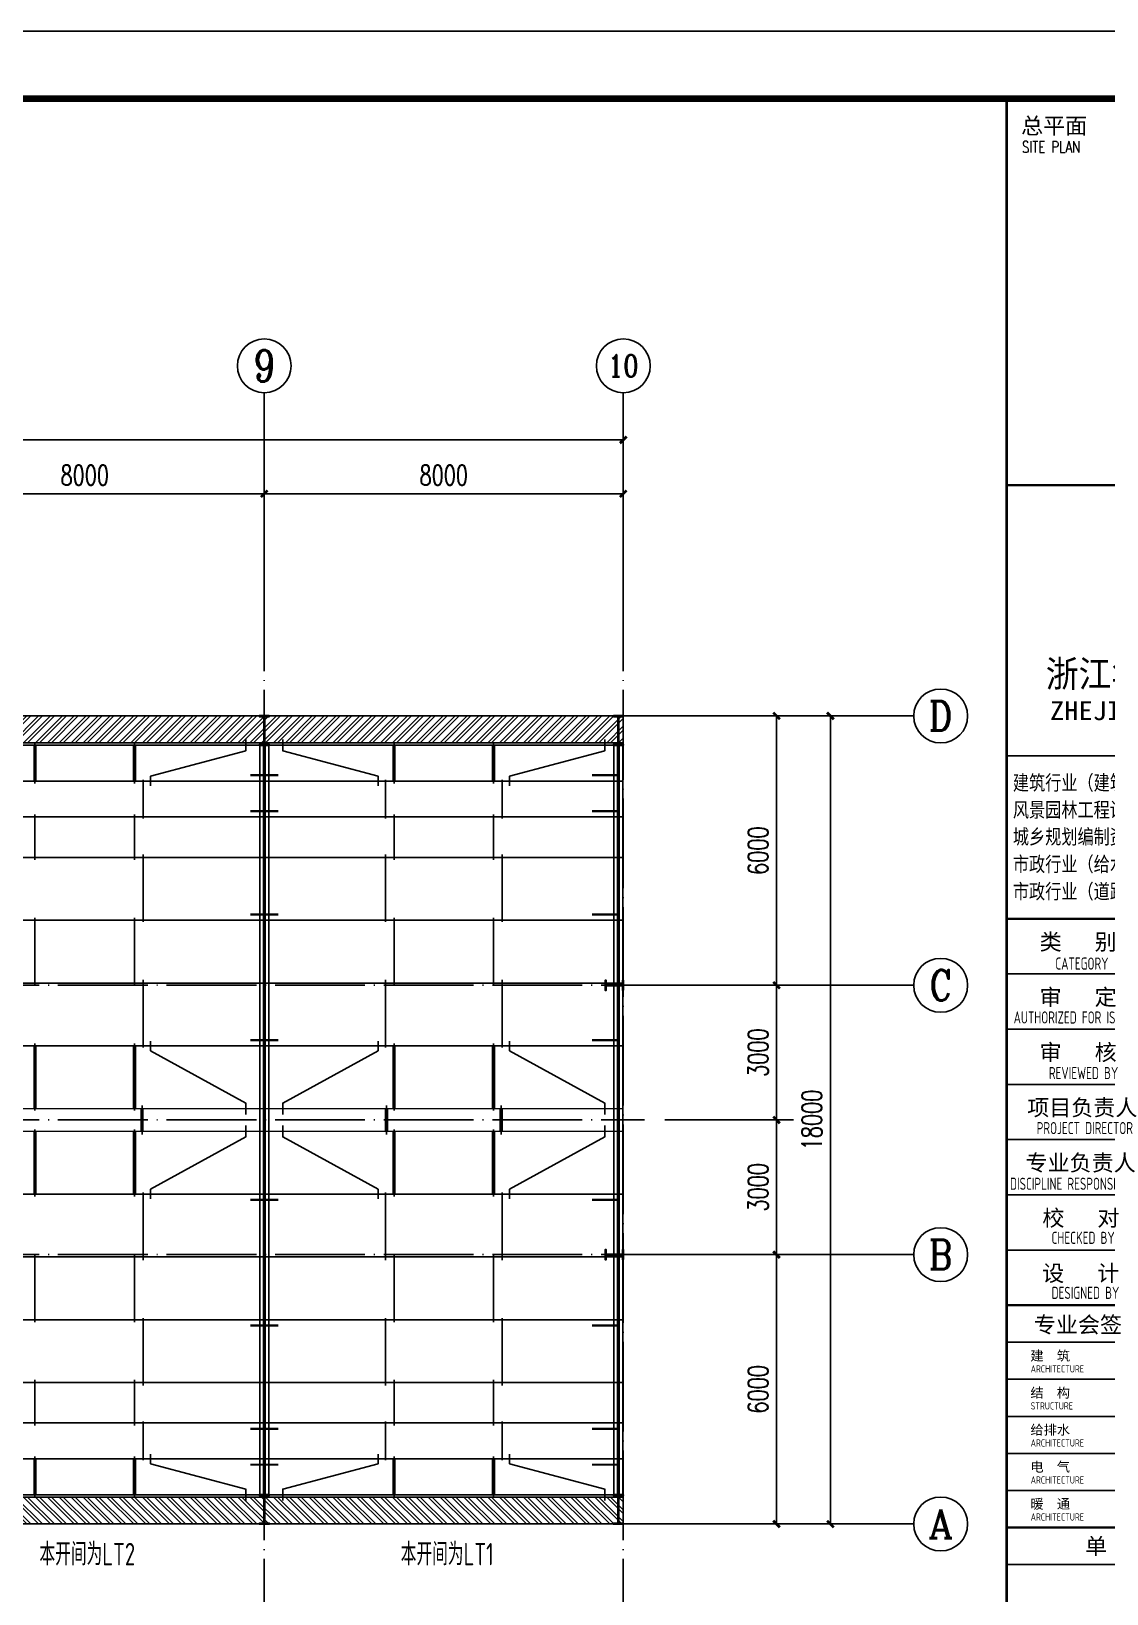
# Model space of a CAD drawing. Header units: millimetres. Extents: x 4533265 to 4958735, y 18976699 to 19555898.
# Drawn here: x 4622949 to 4646914, y 19097159 to 19131966 of the extents above; entities that cross this region are included whole.
import ezdxf
from ezdxf.enums import TextEntityAlignment as Align

# ---------------------------------------------------------------- set-up
doc = ezdxf.new("R2010")
doc.units = ezdxf.units.MM
doc.header["$LTSCALE"] = 1000
doc.header["$MEASUREMENT"] = 0
doc.linetypes.add('DOTE', pattern=[2.42, 2, -0.2, 0.02, -0.2])
doc.layers.get('Defpoints').update_dxf_attribs({"color": 1})
for name, color, linetype in [('3T_WOOD', 21, 'Continuous'), ('AXIS_TEXT', 7, 'Continuous'), ('AXIS_外部', 171, 'Continuous'), ('DOTE', 250, 'DOTE'), ('SURFACE', 6, 'Continuous'), ('TEXT', 7, 'Continuous'), ('TK', 4, 'Continuous'), ('屋面隅撑', 7, 'Continuous'), ('檩条拉条', 253, 'Continuous')]:
    doc.layers.add(name, color=color, linetype=linetype)
doc.layers.add('Pkpm_柱子', color=3, linetype='Continuous', lineweight=35)
doc.styles.add('-宋体', font='', dxfattribs={"width": 0.8})
doc.styles.add('_TCH_AXIS', font='COMPLEX', dxfattribs={"bigfont": 'GBCBIG'})
doc.styles.add('_TCH_DIM_T3', font='SIMPLEX', dxfattribs={"width": 0.705882, "bigfont": 'GBCBIG'})
doc.styles.add('COMPLEX', font='COMPLEX')
doc.styles.add('HT', font='simhei.ttf', dxfattribs={"width": 0.7})
doc.styles.add('ROMANS', font='romans', dxfattribs={"width": 0.65, "height": 231.275})
doc.styles.add('TSSD_Label', font='tssdeng.shx', dxfattribs={"width": 0.7, "bigfont": 'hztxt.shx'})
doc.styles.add('TSSD_REIN', font='tssdeng.shx', dxfattribs={"width": 0.7, "bigfont": 'tssdchn.shx'})
doc.styles.add('图签宋体', font='', dxfattribs={"height": 300})
doc.styles.add('图签黑体', font='simhei.ttf', dxfattribs={"height": 550})
doc.styles.get('-宋体').set_extended_font_data('SimSun')
doc.styles.get('图签宋体').set_extended_font_data('NSimSun')
doc.dimstyles.new('_TCH_ARCH&&150', dxfattribs={"dimtxt": 446.25, "dimasz": 150, "dimexe": 375, "dimexo": 450, "dimgap": 189.375, "dimtad": 1, "dimdec": 0, "dimzin": 0, "dimdsep": 46, "dimtxsty": '_TCH_DIM_T3', "dimblk": 'ARCHTICK', "dimcen": 0.09, "dimclrt": 7, "dimazin": 2, "dimtfac": 1, "dimtdec": 0, "dimtix": 1, "dimtmove": 2, "dimatfit": 3, "dimfxl": 0, "dimtolj": 1, "dimtzin": 0, "dimarcsym": 0})

# ---------------------------------------------------------------- blocks, each defined once
blk = doc.blocks.new('Q3421321321')
at = {"layer": '屋面隅撑', "color": 11, "const_width": 50}
for points in [[(4580351, 19207264), (4580976, 19207264)], [(4580351, 19206464), (4580976, 19206464)], [(4580351, 19204164), (4580976, 19204164)], [(4580351, 19201364), (4580976, 19201364)], [(4580351, 19197805), (4580976, 19197805)], [(4580351, 19195005), (4580976, 19195005)], [(4580351, 19192705), (4580976, 19192705)], [(4580351, 19191905), (4580976, 19191905)]]:
    blk.add_lwpolyline(points, dxfattribs=at)
blk = doc.blocks.new('GeYuanFrame_05140620', base_point=(18.76, 4.34))
at = {"layer": 'TK'}
for p, q in [((43.76, 414.34), (602.76, 414.34)), ((532.76, 316.74), (602.76, 316.74)), ((532.76, 284.34), (602.76, 284.34)), ((532.76, 276.14), (602.76, 276.14)), ((532.76, 267.94), (602.76, 267.94)), ((532.76, 259.74), (602.76, 259.74)), ((532.76, 251.54), (602.76, 251.54)), ((532.76, 243.34), (602.76, 243.34)), ((532.76, 235.14), (602.76, 235.14)), ((532.76, 235.14), (602.76, 235.14))]:
    blk.add_line(p, q, dxfattribs=at)
for points in [[(18.76, 424.34), (612.76, 424.34), (612.76, 4.34), (18.76, 4.34), (18.76, 424.34)], [(532.76, 292.54), (602.76, 292.54)], [(532.76, 235.14), (602.76, 235.14)], [(532.76, 229.64), (602.76, 229.64)], [(532.76, 224.14), (602.76, 224.14)], [(532.76, 218.64), (602.76, 218.64)], [(532.76, 213.14), (602.76, 213.14)], [(532.76, 207.64), (602.76, 207.64)], [(532.76, 202.14), (602.76, 202.14)], [(532.76, 196.64), (602.76, 196.64)]]:
    blk.add_lwpolyline(points, dxfattribs=at)
at = {"layer": 'TK', "const_width": 1}
blk.add_lwpolyline([(602.76, 414.34), (43.76, 414.34), (43.76, 14.34), (602.76, 14.34)], close=True, dxfattribs=at)
at = {"layer": 'TK'}
for points, const_width in [([(532.76, 414.34), (532.76, 14.34)], 0.4), ([(532.76, 356.95), (602.76, 356.95)], 0.35), ([(532.76, 292.54), (602.76, 292.54)], 0.35), ([(532.76, 292.54), (602.76, 292.54)], 0.35), ([(532.76, 235.14), (602.76, 235.14)], 0.35), ([(532.76, 202.14), (602.76, 202.14)], 0.35)]:
    blk.add_lwpolyline(points, dxfattribs=dict(at, const_width=const_width))
at = {"layer": 'TK', "style": '图签宋体'}
for s, height, p in [('总平面', 2.4, (534.9, 409.1)), ('类   别', 2.4, (537.65, 287.9)), ('审   定', 2.4, (537.65, 279.7)), ('审   核', 2.4, (537.65, 271.5)), ('项目负责人', 2.4, (535.8, 263.3)), ('专业负责人', 2.4, (535.56, 255.1)), ('校   对', 2.4, (538.06, 246.9)), ('设   计', 2.4, (538.03, 238.7)), ('专业会签', 2.4, (536.79, 231.05)), ('建  筑', 1.44, (536.28, 226.92)), ('结  构', 1.44, (536.28, 221.42)), ('给排水', 1.44, (536.28, 215.92)), ('电  气', 1.44, (536.28, 210.42)), ('暖  通', 1.44, (536.28, 204.92)), ('单 位 出 图 专 用 章 盖 章', 2.4, (544.39, 198.16))]:
    blk.add_text(s, height=height, dxfattribs=at).set_placement(p)
at = {"layer": 'TK'}
for s, height, style, width, p in [('SITE PLAN', 1.697, 'ROMANS', 0.76, (535.02, 406.31)), ('建筑行业（建筑工程）甲级           证书编号:A133002877', 2.2, '-宋体', 0.8, (533.67, 311.64)), ('风景园林工程设计专项甲级           证书编号:A133002877', 2.2, '-宋体', 0.8, (533.67, 307.62)), ('城乡规划编制资质乙级        证书编号:[浙]城规编(142069)', 2.2, '-宋体', 0.8, (533.67, 303.63)), ('市政行业（给水工程、排水工程）乙级 证书编号:A233029948', 2.2, '-宋体', 0.8, (533.67, 299.55)), ('市政行业（道路工程、桥梁工程）乙级 证书编号:A233029948', 2.2, '-宋体', 0.8, (533.67, 295.5)), ('CATEGORY', 1.8, 'TSSD_REIN', 0.7, (539.99, 284.98)), ('AUTHORIZED FOR ISSUE BY', 1.8, 'TSSD_REIN', 0.7, (533.79, 276.98)), ('REVIEWED BY', 1.8, 'TSSD_REIN', 0.7, (539.03, 268.72)), ('PROJECT DIRECTOR', 1.8, 'TSSD_REIN', 0.7, (537.22, 260.55)), ('DISCIPLINE RESPONSIBLE BY', 1.8, 'TSSD_REIN', 0.7, (533.25, 252.28)), ('CHECKED BY', 1.8, 'TSSD_REIN', 0.7, (539.42, 244.25)), ('DESIGNED BY', 1.8, 'TSSD_REIN', 0.7, (539.43, 236.08)), ('ARCHITECTURE', 1.08, 'TSSD_REIN', 0.7, (536.32, 225.15)), ('STRUCTURE', 1.08, 'TSSD_REIN', 0.7, (536.32, 219.65)), ('ARCHITECTURE', 1.08, 'TSSD_REIN', 0.7, (536.32, 214.15)), ('ARCHITECTURE', 1.08, 'TSSD_REIN', 0.7, (536.32, 208.65)), ('ARCHITECTURE', 1.08, 'TSSD_REIN', 0.7, (536.32, 203.15))]:
    blk.add_text(s, height=height, dxfattribs=dict(at, style=style, width=width)).set_placement(p)
for s, height, style, width, p in [('浙江华越设计股份有限公司', 3.96, 'HT', 0.9, (567.74, 328.97)), ('ZHEJIANG HOY DESIGN CO.,LTD', 2.8, '图签黑体', 1.11, (567.73, 323.1))]:
    blk.add_text(s, height=height, dxfattribs=dict(at, style=style, width=width)).set_placement(p, align=Align.MIDDLE)
blk = doc.blocks.new('_ArchTick')
at = {"color": 0, "linetype": 'ByBlock', "const_width": 0.4}
blk.add_lwpolyline([(-0.5, -0.5), (0.5, 0.5)], dxfattribs=at)
blk = doc.blocks.new('*D729')
at = {"layer": 'AXIS_外部', "color": 0, "lineweight": -2}
for p, q in [((4620141, 19118363), (4620141, 19122038)), ((4628141, 19118363), (4628141, 19122038)), ((4620141, 19121663), (4628141, 19121663))]:
    blk.add_line(p, q, dxfattribs=at)
at = {"layer": 'Defpoints', "color": 0}
for p in [(4628141, 19121663), (4620141, 19117913), (4628141, 19117913)]:
    blk.add_point(p, dxfattribs=at)
at = {"layer": 'AXIS_外部', "color": 0, "lineweight": -2, "xscale": 150, "yscale": 150, "zscale": 150, "rotation": 180}
blk.add_blockref('_ArchTick', (4620141, 19121663), dxfattribs=at)
at = {"layer": 'AXIS_外部', "color": 0, "lineweight": -2, "xscale": 150, "yscale": 150, "zscale": 150}
blk.add_blockref('_ArchTick', (4628141, 19121663), dxfattribs=at)
at = {"layer": 'AXIS_外部', "color": 7, "insert": (4624141, 19122075), "char_height": 446.2, "attachment_point": 5, "style": '_TCH_DIM_T3'}
blk.add_mtext('\\A1;8000', dxfattribs=at)
blk = doc.blocks.new('*D730')
at = {"layer": 'AXIS_外部', "color": 0, "lineweight": -2}
for p, q in [((4628141, 19118363), (4628141, 19122038)), ((4636141, 19118363), (4636141, 19122038)), ((4628141, 19121663), (4636141, 19121663))]:
    blk.add_line(p, q, dxfattribs=at)
at = {"layer": 'Defpoints', "color": 0}
for p in [(4636141, 19121663), (4628141, 19117913), (4636141, 19117913)]:
    blk.add_point(p, dxfattribs=at)
at = {"layer": 'AXIS_外部', "color": 0, "lineweight": -2, "xscale": 150, "yscale": 150, "zscale": 150, "rotation": 180}
blk.add_blockref('_ArchTick', (4628141, 19121663), dxfattribs=at)
at = {"layer": 'AXIS_外部', "color": 0, "lineweight": -2, "xscale": 150, "yscale": 150, "zscale": 150}
blk.add_blockref('_ArchTick', (4636141, 19121663), dxfattribs=at)
at = {"layer": 'AXIS_外部', "color": 7, "insert": (4632141, 19122075), "char_height": 446.2, "attachment_point": 5, "style": '_TCH_DIM_T3'}
blk.add_mtext('\\A1;8000', dxfattribs=at)
blk = doc.blocks.new('*D731')
at = {"layer": 'AXIS_外部', "color": 0, "lineweight": -2}
for p, q in [((4580141, 19118363), (4580141, 19123238)), ((4636141, 19118363), (4636141, 19123238)), ((4580141, 19122863), (4636141, 19122863))]:
    blk.add_line(p, q, dxfattribs=at)
at = {"layer": 'Defpoints', "color": 0}
for p in [(4636141, 19122863), (4580141, 19117913), (4636141, 19117913)]:
    blk.add_point(p, dxfattribs=at)
at = {"layer": 'AXIS_外部', "color": 0, "lineweight": -2, "xscale": 150, "yscale": 150, "zscale": 150, "rotation": 180}
blk.add_blockref('_ArchTick', (4580141, 19122863), dxfattribs=at)
at = {"layer": 'AXIS_外部', "color": 0, "lineweight": -2, "xscale": 150, "yscale": 150, "zscale": 150}
blk.add_blockref('_ArchTick', (4636141, 19122863), dxfattribs=at)
at = {"layer": 'AXIS_外部', "color": 7, "insert": (4608141, 19123275), "char_height": 446.2, "attachment_point": 5, "style": '_TCH_DIM_T3'}
blk.add_mtext('\\A1;56000', dxfattribs=at)
blk = doc.blocks.new('*D732')
at = {"layer": 'AXIS_外部', "color": 0, "lineweight": -2}
for p, q in [((4637063, 19104713), (4639931, 19104713)), ((4639556, 19098713), (4639556, 19104713)), ((4637063, 19098713), (4639931, 19098713))]:
    blk.add_line(p, q, dxfattribs=at)
at = {"layer": 'Defpoints', "color": 0}
for p in [(4636613, 19104713), (4639556, 19104713), (4636613, 19098713)]:
    blk.add_point(p, dxfattribs=at)
at = {"layer": 'AXIS_外部', "color": 0, "lineweight": -2, "xscale": 150, "yscale": 150, "zscale": 150}
for p, rotation in [((4639556, 19104713), 90), ((4639556, 19098713), 270)]:
    blk.add_blockref('_ArchTick', p, dxfattribs=dict(at, rotation=rotation))
at = {"layer": 'AXIS_外部', "color": 7, "insert": (4639143, 19101713), "char_height": 446.2, "attachment_point": 5, "rotation": 90, "style": '_TCH_DIM_T3'}
blk.add_mtext('\\A1;6000', dxfattribs=at)
blk = doc.blocks.new('*D733')
at = {"layer": 'AXIS_外部', "color": 0, "lineweight": -2}
for p, q in [((4637063, 19107713), (4639931, 19107713)), ((4639556, 19104713), (4639556, 19107713)), ((4637063, 19104713), (4639931, 19104713))]:
    blk.add_line(p, q, dxfattribs=at)
at = {"layer": 'Defpoints', "color": 0}
for p in [(4636613, 19107713), (4639556, 19107713), (4636613, 19104713)]:
    blk.add_point(p, dxfattribs=at)
at = {"layer": 'AXIS_外部', "color": 0, "lineweight": -2, "xscale": 150, "yscale": 150, "zscale": 150}
for p, rotation in [((4639556, 19107713), 90), ((4639556, 19104713), 270)]:
    blk.add_blockref('_ArchTick', p, dxfattribs=dict(at, rotation=rotation))
at = {"layer": 'AXIS_外部', "color": 7, "insert": (4639143, 19106213), "char_height": 446.2, "attachment_point": 5, "rotation": 90, "style": '_TCH_DIM_T3'}
blk.add_mtext('\\A1;3000', dxfattribs=at)
blk = doc.blocks.new('*D734')
at = {"layer": 'AXIS_外部', "color": 0, "lineweight": -2}
for p, q in [((4637063, 19110713), (4639931, 19110713)), ((4639556, 19107713), (4639556, 19110713)), ((4637063, 19107713), (4639931, 19107713))]:
    blk.add_line(p, q, dxfattribs=at)
at = {"layer": 'Defpoints', "color": 0}
for p in [(4636613, 19110713), (4639556, 19110713), (4636613, 19107713)]:
    blk.add_point(p, dxfattribs=at)
at = {"layer": 'AXIS_外部', "color": 0, "lineweight": -2, "xscale": 150, "yscale": 150, "zscale": 150}
for p, rotation in [((4639556, 19110713), 90), ((4639556, 19107713), 270)]:
    blk.add_blockref('_ArchTick', p, dxfattribs=dict(at, rotation=rotation))
at = {"layer": 'AXIS_外部', "color": 7, "insert": (4639143, 19109213), "char_height": 446.2, "attachment_point": 5, "rotation": 90, "style": '_TCH_DIM_T3'}
blk.add_mtext('\\A1;3000', dxfattribs=at)
blk = doc.blocks.new('*D735')
at = {"layer": 'AXIS_外部', "color": 0, "lineweight": -2}
for p, q in [((4637063, 19116713), (4639931, 19116713)), ((4639556, 19110713), (4639556, 19116713)), ((4637063, 19110713), (4639931, 19110713))]:
    blk.add_line(p, q, dxfattribs=at)
at = {"layer": 'Defpoints', "color": 0}
for p in [(4636613, 19116713), (4639556, 19116713), (4636613, 19110713)]:
    blk.add_point(p, dxfattribs=at)
at = {"layer": 'AXIS_外部', "color": 0, "lineweight": -2, "xscale": 150, "yscale": 150, "zscale": 150}
for p, rotation in [((4639556, 19116713), 90), ((4639556, 19110713), 270)]:
    blk.add_blockref('_ArchTick', p, dxfattribs=dict(at, rotation=rotation))
at = {"layer": 'AXIS_外部', "color": 7, "insert": (4639143, 19113713), "char_height": 446.2, "attachment_point": 5, "rotation": 90, "style": '_TCH_DIM_T3'}
blk.add_mtext('\\A1;6000', dxfattribs=at)
blk = doc.blocks.new('*D736')
at = {"layer": 'AXIS_外部', "color": 0, "lineweight": -2}
for p, q in [((4637063, 19116713), (4641131, 19116713)), ((4640756, 19098713), (4640756, 19116713)), ((4637063, 19098713), (4641131, 19098713))]:
    blk.add_line(p, q, dxfattribs=at)
at = {"layer": 'Defpoints', "color": 0}
for p in [(4636613, 19116713), (4640756, 19116713), (4636613, 19098713)]:
    blk.add_point(p, dxfattribs=at)
at = {"layer": 'AXIS_外部', "color": 0, "lineweight": -2, "xscale": 150, "yscale": 150, "zscale": 150}
for p, rotation in [((4640756, 19116713), 90), ((4640756, 19098713), 270)]:
    blk.add_blockref('_ArchTick', p, dxfattribs=dict(at, rotation=rotation))
at = {"layer": 'AXIS_外部', "color": 7, "insert": (4640343, 19107713), "char_height": 446.2, "attachment_point": 5, "rotation": 90, "style": '_TCH_DIM_T3'}
blk.add_mtext('\\A1;18000', dxfattribs=at)
blk = doc.blocks.new('_AXISO')
blk.add_circle((0, 0), 0.5)
at = {"layer": 'AXIS_TEXT', "style": 'COMPLEX', "width": 1.041667}
blk.add_attdef('A', text='', height=0.56, dxfattribs=at).set_placement((-0.25, -0.28), (0.25, -0.28), align=Align.FIT)

msp = doc.modelspace()

# ---------------------------------------------------------------- hatches: boundary and pattern name
at = {"ltscale": 0.5}
h = msp.add_hatch(dxfattribs=at)
h.set_pattern_fill('金属', color=1, scale=75, angle=-360, style=0)
h.set_pattern_definition([(45, (3000748.06, 19140758.5), (-132.582521, 132.582521), []), (45, (3000836.45, 19140758.5), (-132.582521, 132.582521), [])])
h.paths.add_polyline_path([(4580141.1, 19116113.4), (4636141.1, 19116113.4), (4636141.1, 19116713.4), (4580141.1, 19116713.4)])
h = msp.add_hatch(dxfattribs=at)
h.set_pattern_fill('金属', color=1, scale=75, angle=-360, style=0)
h.set_pattern_definition([(315, (3000748.06, 19074668.27), (-132.582521, -132.582521), []), (315, (3000836.45, 19074668.27), (-132.582521, -132.582521), [])])
h.paths.add_polyline_path([(4580141.1, 19099313.4), (4636141.1, 19099313.4), (4636141.1, 19098713.4), (4580141.1, 19098713.4)])
at = {"layer": 'Pkpm_柱子'}
for points in [[(4628251.1, 19116713.4), (4628251.1, 19116701.4), (4628146.1, 19116701.4), (4628146.1, 19116075.4), (4628251.1, 19116075.4), (4628251.1, 19116063.4), (4628031.1, 19116063.4), (4628031.1, 19116075.4), (4628136.1, 19116075.4), (4628136.1, 19116701.4), (4628031.1, 19116701.4), (4628031.1, 19116713.4)], [(4636141.1, 19116713.4), (4636141.1, 19116701.4), (4636036.1, 19116701.4), (4636036.1, 19116075.4), (4636141.1, 19116075.4), (4636141.1, 19116063.4), (4635921.1, 19116063.4), (4635921.1, 19116075.4), (4636026.1, 19116075.4), (4636026.1, 19116701.4), (4635921.1, 19116701.4), (4635921.1, 19116713.4)], [(4636141.1, 19110603.4), (4636129.1, 19110603.4), (4636129.1, 19110708.4), (4635753.1, 19110708.4), (4635753.1, 19110603.4), (4635741.1, 19110603.4), (4635741.1, 19110823.4), (4635753.1, 19110823.4), (4635753.1, 19110718.4), (4636129.1, 19110718.4), (4636129.1, 19110823.4), (4636141.1, 19110823.4)], [(4636141.1, 19104603.4), (4636129.1, 19104603.4), (4636129.1, 19104708.4), (4635753.1, 19104708.4), (4635753.1, 19104603.4), (4635741.1, 19104603.4), (4635741.1, 19104823.4), (4635753.1, 19104823.4), (4635753.1, 19104718.4), (4636129.1, 19104718.4), (4636129.1, 19104823.4), (4636141.1, 19104823.4)], [(4628251.1, 19099363.4), (4628251.1, 19099351.4), (4628146.1, 19099351.4), (4628146.1, 19098725.4), (4628251.1, 19098725.4), (4628251.1, 19098713.4), (4628031.1, 19098713.4), (4628031.1, 19098725.4), (4628136.1, 19098725.4), (4628136.1, 19099351.4), (4628031.1, 19099351.4), (4628031.1, 19099363.4)], [(4636141.1, 19099363.4), (4636141.1, 19099351.4), (4636036.1, 19099351.4), (4636036.1, 19098725.4), (4636141.1, 19098725.4), (4636141.1, 19098713.4), (4635921.1, 19098713.4), (4635921.1, 19098725.4), (4636026.1, 19098725.4), (4636026.1, 19099351.4), (4635921.1, 19099351.4), (4635921.1, 19099363.4)]]:
    msp.add_hatch(color=256, dxfattribs=at).paths.add_polyline_path(points)

# ---------------------------------------------------------------- linework, layer by layer
at = {"color": 2}
for p, q in [((4623032.4, 19116102.1), (4623032.4, 19115206.6)), ((4625249.7, 19116102.1), (4625249.7, 19115206.6)), ((4631032.4, 19116102.1), (4631032.4, 19115206.6)), ((4633249.7, 19116102.1), (4633249.7, 19115206.6)), ((4625443.4, 19114427), (4625443.4, 19115293.4)), ((4630838.7, 19114427), (4630838.7, 19115293.4)), ((4633443.4, 19114427), (4633443.4, 19115293.4)), ((4623032.4, 19113505.3), (4623032.4, 19114516.9)), ((4625249.7, 19113505.3), (4625249.7, 19114516.9)), ((4631032.4, 19113505.3), (4631032.4, 19114516.9)), ((4633249.7, 19113505.3), (4633249.7, 19114516.9)), ((4625443.4, 19112127), (4625443.4, 19113629.1)), ((4630838.7, 19112127), (4630838.7, 19113629.1)), ((4633443.4, 19112127), (4633443.4, 19113629.1)), ((4623032.4, 19110705.3), (4623032.4, 19112214.6)), ((4625249.7, 19110705.3), (4625249.7, 19112214.6)), ((4631032.4, 19110705.3), (4631032.4, 19112214.6)), ((4633249.7, 19110705.3), (4633249.7, 19112214.6)), ((4625443.4, 19109327), (4625443.4, 19110834.5)), ((4630838.7, 19109327), (4630838.7, 19110834.5)), ((4633443.4, 19109327), (4633443.4, 19110834.5)), ((4623032.4, 19107924.4), (4623032.4, 19109419.9)), ((4625249.7, 19107924.4), (4625249.7, 19109419.9)), ((4631032.4, 19107924.4), (4631032.4, 19109419.9)), ((4633249.7, 19107924.4), (4633249.7, 19109419.9)), ((4625417, 19107395), (4625417, 19108035.8)), ((4625417, 19107395), (4625417, 19108035.8)), ((4625417, 19107395), (4625417, 19108035.8)), ((4625417, 19107395), (4625417, 19108035.8)), ((4625417, 19107395), (4625417, 19108035.8)), ((4625417, 19107395), (4625417, 19108035.8)), ((4625417, 19107395), (4625417, 19108035.8)), ((4625417, 19107395), (4625417, 19108035.8)), ((4625417, 19108031.8), (4625417, 19107391)), ((4625417, 19108031.8), (4625417, 19107391)), ((4625417, 19108031.8), (4625417, 19107391)), ((4625417, 19108031.8), (4625417, 19107391)), ((4625417, 19108031.8), (4625417, 19107391)), ((4625417, 19108031.8), (4625417, 19107391)), ((4625417, 19108031.8), (4625417, 19107391)), ((4625417, 19108031.8), (4625417, 19107391)), ((4630865.1, 19107395), (4630865.1, 19108035.8)), ((4630865.1, 19107395), (4630865.1, 19108035.8)), ((4630865.1, 19107395), (4630865.1, 19108035.8)), ((4630865.1, 19107395), (4630865.1, 19108035.8)), ((4630865.1, 19107395), (4630865.1, 19108035.8)), ((4630865.1, 19107395), (4630865.1, 19108035.8)), ((4630865.1, 19107395), (4630865.1, 19108035.8)), ((4630865.1, 19107395), (4630865.1, 19108035.8)), ((4630865.1, 19108031.8), (4630865.1, 19107391)), ((4630865.1, 19108031.8), (4630865.1, 19107391)), ((4630865.1, 19108031.8), (4630865.1, 19107391)), ((4630865.1, 19108031.8), (4630865.1, 19107391)), ((4630865.1, 19108031.8), (4630865.1, 19107391)), ((4630865.1, 19108031.8), (4630865.1, 19107391)), ((4630865.1, 19108031.8), (4630865.1, 19107391)), ((4630865.1, 19108031.8), (4630865.1, 19107391)), ((4633417, 19107395), (4633417, 19108035.8)), ((4633417, 19107395), (4633417, 19108035.8)), ((4633417, 19107395), (4633417, 19108035.8)), ((4633417, 19107395), (4633417, 19108035.8)), ((4633417, 19107395), (4633417, 19108035.8)), ((4633417, 19107395), (4633417, 19108035.8)), ((4633417, 19107395), (4633417, 19108035.8)), ((4633417, 19107395), (4633417, 19108035.8)), ((4633417, 19108031.8), (4633417, 19107391)), ((4633417, 19108031.8), (4633417, 19107391)), ((4633417, 19108031.8), (4633417, 19107391)), ((4633417, 19108031.8), (4633417, 19107391)), ((4633417, 19108031.8), (4633417, 19107391)), ((4633417, 19108031.8), (4633417, 19107391)), ((4633417, 19108031.8), (4633417, 19107391)), ((4633417, 19108031.8), (4633417, 19107391)), ((4623032.4, 19107502.3), (4623032.4, 19106006.8)), ((4625249.7, 19107502.3), (4625249.7, 19106006.8)), ((4631032.4, 19107502.3), (4631032.4, 19106006.8)), ((4633249.7, 19107502.3), (4633249.7, 19106006.8)), ((4625443.4, 19106099.7), (4625443.4, 19104592.3)), ((4630838.7, 19106099.7), (4630838.7, 19104592.3)), ((4633443.4, 19106099.7), (4633443.4, 19104592.3)), ((4623032.4, 19104721.4), (4623032.4, 19103212.2)), ((4625249.7, 19104721.4), (4625249.7, 19103212.2)), ((4631032.4, 19104721.4), (4631032.4, 19103212.2)), ((4633249.7, 19104721.4), (4633249.7, 19103212.2)), ((4625443.4, 19103299.7), (4625443.4, 19101797.7)), ((4630838.7, 19103299.7), (4630838.7, 19101797.7)), ((4633443.4, 19103299.7), (4633443.4, 19101797.7)), ((4623032.4, 19101921.4), (4623032.4, 19100909.8)), ((4625249.7, 19101921.4), (4625249.7, 19100909.8)), ((4631032.4, 19101921.4), (4631032.4, 19100909.8)), ((4633249.7, 19101921.4), (4633249.7, 19100909.8)), ((4625443.4, 19100999.7), (4625443.4, 19100133.4)), ((4630838.7, 19100999.7), (4630838.7, 19100133.4)), ((4633443.4, 19100999.7), (4633443.4, 19100133.4)), ((4623032.4, 19099324.7), (4623032.4, 19100220.2)), ((4625249.7, 19099324.7), (4625249.7, 19100220.2)), ((4631032.4, 19099324.7), (4631032.4, 19100220.2)), ((4633249.7, 19099324.7), (4633249.7, 19100220.2))]:
    msp.add_line(p, q, dxfattribs=at)
at = {"color": 35, "linetype": 'ByBlock', "ltscale": 3}
for p, q in [((4628041.1, 19116063.4), (4628041.1, 19099363.4)), ((4628121.1, 19116063.4), (4628121.1, 19099363.4)), ((4628161.1, 19116063.4), (4628161.1, 19099363.4)), ((4628241.1, 19116063.4), (4628241.1, 19099363.4)), ((4635931.1, 19116063.4), (4635931.1, 19099363.4)), ((4636011.1, 19116063.4), (4636011.1, 19099363.4)), ((4636051.1, 19116063.4), (4636051.1, 19099363.4)), ((4636131.1, 19116063.4), (4636131.1, 19099363.4))]:
    msp.add_line(p, q, dxfattribs=at)
for points in [[(4580141.1, 19116113.4), (4636141.1, 19116113.4), (4636141.1, 19116713.4), (4580141.1, 19116713.4)], [(4580141.1, 19099313.4), (4636141.1, 19099313.4), (4636141.1, 19098713.4), (4580141.1, 19098713.4)]]:
    msp.add_lwpolyline(points, close=True)
at = {"ltscale": 0.5}
for points in [[(4627727.8, 19116189.5), (4627727.8, 19115937), (4625606.1, 19115371.5), (4625606.1, 19115155)], [(4628554.3, 19116189.5), (4628554.3, 19115937), (4630676, 19115371.5), (4630676, 19115155)], [(4635727.8, 19116189.5), (4635727.8, 19115937), (4633606.1, 19115371.5), (4633606.1, 19115155)], [(4627727.8, 19107837), (4627727.8, 19108089.5), (4625606.1, 19109255), (4625606.1, 19109471.5)], [(4628554.3, 19107837), (4628554.3, 19108089.5), (4630676, 19109255), (4630676, 19109471.5)], [(4635727.8, 19107837), (4635727.8, 19108089.5), (4633606.1, 19109255), (4633606.1, 19109471.5)], [(4627727.8, 19107589.8), (4627727.8, 19107337.3), (4625606.1, 19106171.8), (4625606.1, 19105955.3)], [(4628554.3, 19107589.8), (4628554.3, 19107337.3), (4630676, 19106171.8), (4630676, 19105955.3)], [(4635727.8, 19107589.8), (4635727.8, 19107337.3), (4633606.1, 19106171.8), (4633606.1, 19105955.3)], [(4627727.8, 19099237.3), (4627727.8, 19099489.8), (4625606.1, 19100055.3), (4625606.1, 19100271.8)], [(4628554.3, 19099237.3), (4628554.3, 19099489.8), (4630676, 19100055.3), (4630676, 19100271.8)], [(4635727.8, 19099237.3), (4635727.8, 19099489.8), (4633606.1, 19100055.3), (4633606.1, 19100271.8)]]:
    msp.add_lwpolyline(points, dxfattribs=at)
at = {"layer": 'AXIS_外部'}
for p, q in [((4628141.1, 19117912.8), (4628141.1, 19123912.8)), ((4636141.1, 19117912.8), (4636141.1, 19123912.8)), ((4636613.4, 19116713.4), (4642613.4, 19116713.4)), ((4636613.4, 19110713.4), (4642613.4, 19110713.4)), ((4636613.4, 19104713.4), (4642613.4, 19104713.4)), ((4636613.4, 19098713.4), (4642613.4, 19098713.4))]:
    msp.add_line(p, q, dxfattribs=at)
at = {"layer": 'DOTE'}
for p, q in [((4628141.1, 19119713.4), (4628141.1, 19095713.4)), ((4636141.1, 19119713.4), (4636141.1, 19095713.4)), ((4579984.6, 19116713.4), (4636613.4, 19116713.4)), ((4579984.6, 19110713.4), (4636613.4, 19110713.4)), ((4579984.6, 19107713.4), (4636613.4, 19107713.4)), ((4579984.6, 19104713.4), (4636613.4, 19104713.4)), ((4579984.6, 19098713.4), (4636613.4, 19098713.4))]:
    msp.add_line(p, q, dxfattribs=at)
at = {"layer": 'Pkpm_柱子'}
for points in [[(4628251.1, 19116713.4), (4628251.1, 19116701.4), (4628146.1, 19116701.4), (4628146.1, 19116075.4), (4628251.1, 19116075.4), (4628251.1, 19116063.4), (4628031.1, 19116063.4), (4628031.1, 19116075.4), (4628136.1, 19116075.4), (4628136.1, 19116701.4), (4628031.1, 19116701.4), (4628031.1, 19116713.4)], [(4636141.1, 19116713.4), (4636141.1, 19116701.4), (4636036.1, 19116701.4), (4636036.1, 19116075.4), (4636141.1, 19116075.4), (4636141.1, 19116063.4), (4635921.1, 19116063.4), (4635921.1, 19116075.4), (4636026.1, 19116075.4), (4636026.1, 19116701.4), (4635921.1, 19116701.4), (4635921.1, 19116713.4)], [(4636141.1, 19110603.4), (4636129.1, 19110603.4), (4636129.1, 19110708.4), (4635753.1, 19110708.4), (4635753.1, 19110603.4), (4635741.1, 19110603.4), (4635741.1, 19110823.4), (4635753.1, 19110823.4), (4635753.1, 19110718.4), (4636129.1, 19110718.4), (4636129.1, 19110823.4), (4636141.1, 19110823.4)], [(4636141.1, 19104603.4), (4636129.1, 19104603.4), (4636129.1, 19104708.4), (4635753.1, 19104708.4), (4635753.1, 19104603.4), (4635741.1, 19104603.4), (4635741.1, 19104823.4), (4635753.1, 19104823.4), (4635753.1, 19104718.4), (4636129.1, 19104718.4), (4636129.1, 19104823.4), (4636141.1, 19104823.4)], [(4628251.1, 19099363.4), (4628251.1, 19099351.4), (4628146.1, 19099351.4), (4628146.1, 19098725.4), (4628251.1, 19098725.4), (4628251.1, 19098713.4), (4628031.1, 19098713.4), (4628031.1, 19098725.4), (4628136.1, 19098725.4), (4628136.1, 19099351.4), (4628031.1, 19099351.4), (4628031.1, 19099363.4)], [(4636141.1, 19099363.4), (4636141.1, 19099351.4), (4636036.1, 19099351.4), (4636036.1, 19098725.4), (4636141.1, 19098725.4), (4636141.1, 19098713.4), (4635921.1, 19098713.4), (4635921.1, 19098725.4), (4636026.1, 19098725.4), (4636026.1, 19099351.4), (4635921.1, 19099351.4), (4635921.1, 19099363.4)]]:
    msp.add_lwpolyline(points, close=True, dxfattribs=at)
at = {"layer": 'SURFACE'}
for p, q in [((4580151.1, 19116063.3), (4636131.1, 19116063.3)), ((4580151.1, 19115263.3), (4636131.1, 19115263.3)), ((4580151.1, 19114463.3), (4636131.1, 19114463.3)), ((4580151.1, 19113563.3), (4636131.1, 19113563.3)), ((4580151.1, 19112163.3), (4636131.1, 19112163.3)), ((4580151.1, 19110763.3), (4636131.1, 19110763.3)), ((4580151.1, 19109363.3), (4636131.1, 19109363.3)), ((4580151.1, 19106063.5), (4636131.1, 19106063.5)), ((4580151.1, 19104663.5), (4636131.1, 19104663.5)), ((4580151.1, 19103263.5), (4636131.1, 19103263.5)), ((4580151.1, 19101863.5), (4636131.1, 19101863.5)), ((4580151.1, 19100963.5), (4636131.1, 19100963.5)), ((4580151.1, 19100163.5), (4636131.1, 19100163.5)), ((4580151.1, 19099363.5), (4636131.1, 19099363.5))]:
    msp.add_line(p, q, dxfattribs=at)
at = {"layer": 'SURFACE', "color": 4, "const_width": 30}
for points in [[(4580151.1, 19107963.3), (4636131.1, 19107963.3)], [(4580151.1, 19107463.5), (4636131.1, 19107463.5)]]:
    msp.add_lwpolyline(points, dxfattribs=at)
at = {"layer": '檩条拉条', "color": 2, "const_width": 80}
for points in [[(4623032.4, 19115263.3), (4623032.4, 19116063.3)], [(4625249.7, 19115263.3), (4625249.7, 19116063.3)], [(4631032.4, 19115263.3), (4631032.4, 19116063.3)], [(4633249.7, 19115263.3), (4633249.7, 19116063.3)], [(4623032.4, 19109363.3), (4623032.4, 19107963.3)], [(4625249.7, 19109363.3), (4625249.7, 19107963.3)], [(4631032.4, 19109363.3), (4631032.4, 19107963.3)], [(4633249.7, 19109363.3), (4633249.7, 19107963.3)], [(4625417, 19107473.1), (4625417, 19107973.1)], [(4625417, 19107473.1), (4625417, 19107973.1)], [(4625417, 19107473.1), (4625417, 19107973.1)], [(4625417, 19107473.1), (4625417, 19107973.1)], [(4630865.1, 19107473.1), (4630865.1, 19107973.1)], [(4630865.1, 19107473.1), (4630865.1, 19107973.1)], [(4630865.1, 19107473.1), (4630865.1, 19107973.1)], [(4630865.1, 19107473.1), (4630865.1, 19107973.1)], [(4633417, 19107473.1), (4633417, 19107973.1)], [(4633417, 19107473.1), (4633417, 19107973.1)], [(4633417, 19107473.1), (4633417, 19107973.1)], [(4633417, 19107473.1), (4633417, 19107973.1)], [(4625417, 19107953.7), (4625417, 19107453.7)], [(4625417, 19107953.7), (4625417, 19107453.7)], [(4625417, 19107953.7), (4625417, 19107453.7)], [(4625417, 19107953.7), (4625417, 19107453.7)], [(4630865.1, 19107953.7), (4630865.1, 19107453.7)], [(4630865.1, 19107953.7), (4630865.1, 19107453.7)], [(4630865.1, 19107953.7), (4630865.1, 19107453.7)], [(4630865.1, 19107953.7), (4630865.1, 19107453.7)], [(4633417, 19107953.7), (4633417, 19107453.7)], [(4633417, 19107953.7), (4633417, 19107453.7)], [(4633417, 19107953.7), (4633417, 19107453.7)], [(4633417, 19107953.7), (4633417, 19107453.7)], [(4623032.4, 19106063.5), (4623032.4, 19107463.5)], [(4625249.7, 19106063.5), (4625249.7, 19107463.5)], [(4631032.4, 19106063.5), (4631032.4, 19107463.5)], [(4633249.7, 19106063.5), (4633249.7, 19107463.5)], [(4623032.4, 19100163.5), (4623032.4, 19099363.5)], [(4625249.7, 19100163.5), (4625249.7, 19099363.5)], [(4631032.4, 19100163.5), (4631032.4, 19099363.5)], [(4633249.7, 19100163.5), (4633249.7, 19099363.5)]]:
    msp.add_lwpolyline(points, dxfattribs=at)

# ---------------------------------------------------------------- block references
at = {"layer": '3T_WOOD', "xscale": 150, "yscale": 150, "zscale": 150}
msp.add_blockref('GeYuanFrame_05140620', (4567584.4, 19068966.2), dxfattribs=at)
at = {"layer": '3T_WOOD'}
for p in [(47477.8, -91871.1), (55094.1, -91871.1)]:
    msp.add_blockref('Q3421321321', p, dxfattribs=at)
at = {"layer": 'AXIS_外部'}
ref = msp.add_blockref('_AXISO', (4628141.1, 19124512.8), dxfattribs=dict(at, xscale=1200, yscale=1200, zscale=1200))
ref.add_attrib('A', '9', dxfattribs={"layer": 'AXIS_TEXT', "height": 698.9, "style": '_TCH_AXIS'}).set_placement((4627908.1, 19124163.4), (4628374, 19124163.4), align=Align.FIT)
ref = msp.add_blockref('_AXISO', (4636141.1, 19124512.8), dxfattribs=dict(at, xscale=1200, yscale=1200, zscale=1200))
ref.add_attrib('A', '10', dxfattribs={"layer": 'AXIS_TEXT', "height": 492.67, "style": '_TCH_AXIS'}).set_placement((4635800.9, 19124266.5), (4636481.2, 19124266.5), align=Align.FIT)
ref = msp.add_blockref('_AXISO', (4643213.4, 19116713.4), dxfattribs=dict(at, xscale=1200, yscale=1200, zscale=1200))
ref.add_attrib('A', 'D', dxfattribs={"layer": 'AXIS_TEXT', "height": 652.9, "style": '_TCH_AXIS'}).set_placement((4642949.2, 19116386.9), (4643477.7, 19116386.9), align=Align.FIT)
ref = msp.add_blockref('_AXISO', (4643213.4, 19110713.4), dxfattribs=dict(at, xscale=1200, yscale=1200, zscale=1200))
ref.add_attrib('A', 'C', dxfattribs={"layer": 'AXIS_TEXT', "height": 683.5, "style": '_TCH_AXIS'}).set_placement((4642969.3, 19110371.6), (4643457.6, 19110371.6), align=Align.FIT)
ref = msp.add_blockref('_AXISO', (4643213.4, 19104713.4), dxfattribs=dict(at, xscale=1200, yscale=1200, zscale=1200))
ref.add_attrib('A', 'B', dxfattribs={"layer": 'AXIS_TEXT', "height": 652.9, "style": '_TCH_AXIS'}).set_placement((4642949.2, 19104386.9), (4643477.7, 19104386.9), align=Align.FIT)
ref = msp.add_blockref('_AXISO', (4643213.4, 19098713.4), dxfattribs=dict(at, xscale=1200, yscale=1200, zscale=1200))
ref.add_attrib('A', 'A', dxfattribs={"layer": 'AXIS_TEXT', "height": 637.8, "style": '_TCH_AXIS'}).set_placement((4642940.1, 19098394.5), (4643486.8, 19098394.5), align=Align.FIT)

# ---------------------------------------------------------------- texts
at = {"layer": 'TEXT', "style": 'TSSD_Label', "width": 0.7}
for s, p in [('本开间为LT2', (4623131.7, 19097791.6)), ('本开间为LT1', (4631181.8, 19097791.6))]:
    msp.add_text(s, height=500, dxfattribs=at).set_placement(p)

# ---------------------------------------------------------------- dimensions: what is measured, and where the dimension line sits
at = {"layer": 'AXIS_外部'}
for p1, p2, distance, picture, middle in [((4580141.1, 19117912.8), (4636141.1, 19117912.8), 4950, '*D731', (4608141.1, 19123275.3)), ((4620141.1, 19117912.8), (4628141.1, 19117912.8), 3750, '*D729', (4624141.1, 19122075.3)), ((4628141.1, 19117912.8), (4636141.1, 19117912.8), 3750, '*D730', (4632141.1, 19122075.3)), ((4636613.4, 19110713.4), (4636613.4, 19116713.4), -2942.2, '*D735', (4639143.1, 19113713.4)), ((4636613.4, 19098713.4), (4636613.4, 19116713.4), -4142.2, '*D736', (4640343.1, 19107713.4)), ((4636613.4, 19107713.4), (4636613.4, 19110713.4), -2942.2, '*D734', (4639143.1, 19109213.4)), ((4636613.4, 19104713.4), (4636613.4, 19107713.4), -2942.2, '*D733', (4639143.1, 19106213.4)), ((4636613.4, 19098713.4), (4636613.4, 19104713.4), -2942.2, '*D732', (4639143.1, 19101713.4))]:
    dim = msp.add_aligned_dim(p1=p1, p2=p2, distance=distance, dimstyle='_TCH_ARCH&&150', dxfattribs=at)
    dim.commit()
    dim.dimension.update_dxf_attribs({"geometry": picture, "text_midpoint": middle})

doc.saveas('drawing.dxf')
